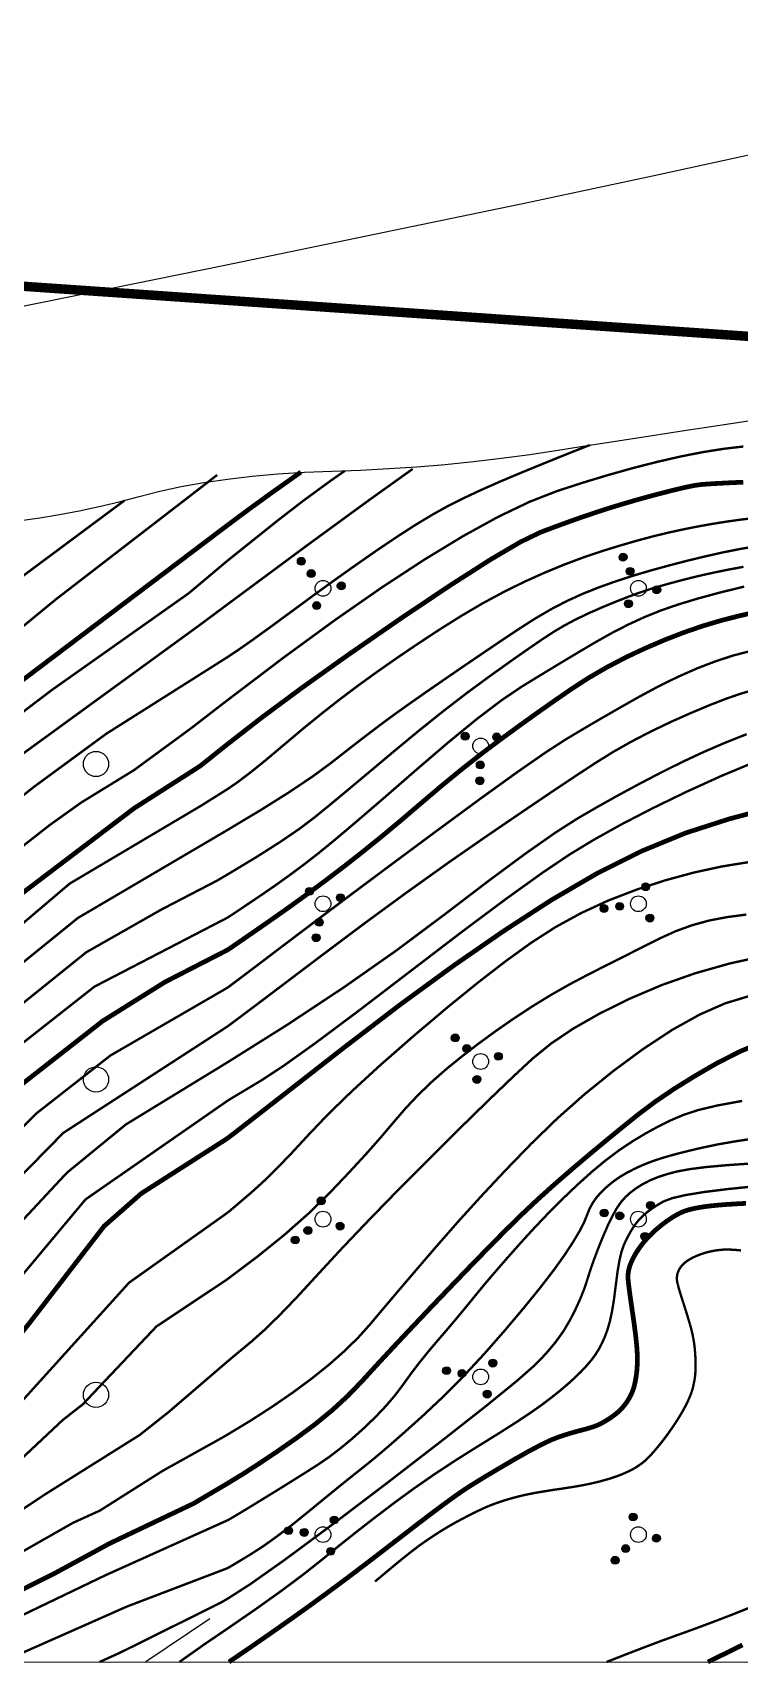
# Model space of a CAD drawing. Extents: x 396500 to 398250, y 1005980 to 1008200.
# Drawn here: x 397993.8 to 398016.2, y 1007799.9 to 1007851.7 of the extents above; entities that cross this region are included whole.
import ezdxf

# ---------------------------------------------------------------- set-up
doc = ezdxf.new("R2010")
doc.units = 0
doc.header["$LTSCALE"] = 0.5
doc.layers.get('0').update_dxf_attribs({"linetype": 'CONTINUOUS'})
for name, color, linetype in [('DGX', 2, 'CONTINUOUS'), ('DMTZ', 3, 'CONTINUOUS'), ('ZBTZ', 3, 'CONTINUOUS'), ('用地红线', 1, 'CONTINUOUS')]:
    doc.layers.add(name, color=color, linetype=linetype)
doc.layers.add('绘图层', color=6, linetype='CONTINUOUS', lineweight=5)
doc.linetypes.add('10411', pattern='A,2,[150,AAA.SHX,S=1,R=0,X=0,Y=1],2,[151,AAA.SHX,S=1,R=0,X=0,Y=3],1e-11', length=4)
doc.linetypes.add('1161', pattern='A,0,[149,AAA.SHX,S=0.15,R=0,X=0,Y=0],-1.6', length=1.6)

# ---------------------------------------------------------------- blocks, each defined once
blk = doc.blocks.new('gc326')
blk.add_circle((0, 0), 0.8)
blk = doc.blocks.new('*U110')
at = {"linetype": 'Continuous'}
for points in [[(-0.25, 2.2), (-0.24, 2.12), (-0.24, 2.28)], [(-0.24, 2.28), (-0.2, 2.05), (-0.2, 2.35)], [(-0.2, 2.05), (-0.24, 2.28), (-0.24, 2.12)], [(-0.2, 2.35), (-0.15, 2), (-0.15, 2.4)], [(-0.15, 2), (-0.2, 2.35), (-0.2, 2.05)], [(-0.15, 2.4), (-0.08, 1.96), (-0.08, 2.44)], [(-0.08, 1.96), (-0.15, 2.4), (-0.15, 2)], [(-0.08, 2.44), (0, 1.95), (0, 2.45)], [(0, 1.95), (-0.08, 2.44), (-0.08, 1.96)], [(0, 2.45), (0.08, 1.96), (0.08, 2.44)], [(0.08, 1.96), (0, 2.45), (0, 1.95)], [(0.08, 2.44), (0.15, 2), (0.15, 2.4)], [(0.15, 2), (0.08, 2.44), (0.08, 1.96)], [(0.15, 2.4), (0.2, 2.05), (0.2, 2.35)], [(0.2, 2.05), (0.15, 2.4), (0.15, 2)], [(0.2, 2.35), (0.24, 2.12), (0.24, 2.28)], [(0.24, 2.12), (0.2, 2.35), (0.2, 2.05)], [(0.25, 2.2), (0.24, 2.28), (0.24, 2.12)]]:
    blk.add_solid(points, dxfattribs=at)
blk = doc.blocks.new('*U109')
at = {"linetype": 'Continuous'}
for points in [[(-0.25, 1.2), (-0.24, 1.12), (-0.24, 1.28)], [(-0.24, 1.28), (-0.2, 1.05), (-0.2, 1.35)], [(-0.2, 1.05), (-0.24, 1.28), (-0.24, 1.12)], [(-0.2, 1.35), (-0.15, 1), (-0.15, 1.4)], [(-0.15, 1), (-0.2, 1.35), (-0.2, 1.05)], [(-0.15, 1.4), (-0.08, 0.96), (-0.08, 1.44)], [(-0.08, 0.96), (-0.15, 1.4), (-0.15, 1)], [(-0.08, 1.44), (0, 0.95), (0, 1.45)], [(0, 0.95), (-0.08, 1.44), (-0.08, 0.96)], [(0, 1.45), (0.08, 0.96), (0.08, 1.44)], [(0.08, 0.96), (0, 1.45), (0, 0.95)], [(0.08, 1.44), (0.15, 1), (0.15, 1.4)], [(0.15, 1), (0.08, 1.44), (0.08, 0.96)], [(0.15, 1.4), (0.2, 1.05), (0.2, 1.35)], [(0.2, 1.05), (0.15, 1.4), (0.15, 1)], [(0.2, 1.35), (0.24, 1.12), (0.24, 1.28)], [(0.24, 1.12), (0.2, 1.35), (0.2, 1.05)], [(0.25, 1.2), (0.24, 1.28), (0.24, 1.12)]]:
    blk.add_solid(points, dxfattribs=at)
blk = doc.blocks.new('*U108')
at = {"linetype": 'Continuous'}
for points in [[(-1.25, -0.6), (-1.24, -0.68), (-1.24, -0.52)], [(-1.24, -0.52), (-1.2, -0.75), (-1.2, -0.45)], [(-1.2, -0.75), (-1.24, -0.52), (-1.24, -0.68)], [(-1.2, -0.45), (-1.15, -0.8), (-1.15, -0.4)], [(-1.15, -0.8), (-1.2, -0.45), (-1.2, -0.75)], [(-1.15, -0.4), (-1.08, -0.84), (-1.08, -0.36)], [(-1.08, -0.84), (-1.15, -0.4), (-1.15, -0.8)], [(-1.08, -0.36), (-1, -0.85), (-1, -0.35)], [(-1, -0.85), (-1.08, -0.36), (-1.08, -0.84)], [(-1, -0.35), (-0.92, -0.84), (-0.92, -0.36)], [(-0.92, -0.84), (-1, -0.35), (-1, -0.85)], [(-0.92, -0.36), (-0.85, -0.8), (-0.85, -0.4)], [(-0.85, -0.8), (-0.92, -0.36), (-0.92, -0.84)], [(-0.85, -0.4), (-0.8, -0.75), (-0.8, -0.45)], [(-0.8, -0.75), (-0.85, -0.4), (-0.85, -0.8)], [(-0.8, -0.45), (-0.76, -0.68), (-0.76, -0.52)], [(-0.76, -0.68), (-0.8, -0.45), (-0.8, -0.75)], [(-0.75, -0.6), (-0.76, -0.52), (-0.76, -0.68)]]:
    blk.add_solid(points, dxfattribs=at)
blk = doc.blocks.new('*U107')
at = {"linetype": 'Continuous'}
for points in [[(0.75, -0.6), (0.76, -0.68), (0.76, -0.52)], [(0.76, -0.52), (0.8, -0.75), (0.8, -0.45)], [(0.8, -0.75), (0.76, -0.52), (0.76, -0.68)], [(0.8, -0.45), (0.85, -0.8), (0.85, -0.4)], [(0.85, -0.8), (0.8, -0.45), (0.8, -0.75)], [(0.85, -0.4), (0.92, -0.84), (0.92, -0.36)], [(0.92, -0.84), (0.85, -0.4), (0.85, -0.8)], [(0.92, -0.36), (1, -0.85), (1, -0.35)], [(1, -0.85), (0.92, -0.36), (0.92, -0.84)], [(1, -0.35), (1.08, -0.84), (1.08, -0.36)], [(1.08, -0.84), (1, -0.35), (1, -0.85)], [(1.08, -0.36), (1.15, -0.8), (1.15, -0.4)], [(1.15, -0.8), (1.08, -0.36), (1.08, -0.84)], [(1.15, -0.4), (1.2, -0.75), (1.2, -0.45)], [(1.2, -0.75), (1.15, -0.4), (1.15, -0.8)], [(1.2, -0.45), (1.24, -0.68), (1.24, -0.52)], [(1.24, -0.68), (1.2, -0.45), (1.2, -0.75)], [(1.25, -0.6), (1.24, -0.52), (1.24, -0.68)]]:
    blk.add_solid(points, dxfattribs=at)
blk = doc.blocks.new('gc160')
for centre, radius in [((0, 2.2), 0.25), ((0, 1.2), 0.25), ((0, 0), 0.5), ((-1, -0.6), 0.25), ((1, -0.6), 0.25)]:
    blk.add_circle(centre, radius)
at = {"linetype": 'Continuous'}
for name in ['*U110', '*U109', '*U108', '*U107']:
    blk.add_blockref(name, (0, 0), dxfattribs=at)

msp = doc.modelspace()

# ---------------------------------------------------------------- linework, layer by layer
at = {"layer": 'DGX', "linetype": 'Continuous', "const_width": 0.075}
for points in [[(398016.364, 1007838.535), (398015.746, 1007838.463), (398015.085, 1007838.358), (398014.381, 1007838.22), (398013.634, 1007838.049), (398012.86, 1007837.851), (398012.073, 1007837.63), (398011.273, 1007837.388), (398010.461, 1007837.124), (398009.584, 1007836.782), (398008.59, 1007836.306), (398007.48, 1007835.696), (398006.252, 1007834.951), (398004.896, 1007834.064), (398003.402, 1007833.024), (398001.77, 1007831.832), (398000, 1007830.489)], [(398000, 1007831.854), (398000.331, 1007832.074), (398000.783, 1007832.39), (398001.357, 1007832.804), (398002.052, 1007833.315), (398002.792, 1007833.859), (398003.501, 1007834.371), (398004.178, 1007834.85), (398004.823, 1007835.298), (398005.429, 1007835.704), (398005.986, 1007836.062), (398006.496, 1007836.369), (398006.958, 1007836.627), (398007.435, 1007836.869), (398007.991, 1007837.131), (398008.626, 1007837.413), (398009.339, 1007837.713), (398010.057, 1007838.007), (398010.702, 1007838.268), (398011.276, 1007838.496), (398011.499, 1007838.582)], [(398000, 1007833.526), (398002.505, 1007835.382), (398004.544, 1007836.871), (398005.88, 1007837.825)], [(398000, 1007834.91), (398000.118, 1007835.005), (398000.421, 1007835.247), (398000.908, 1007835.637), (398001.58, 1007836.174), (398002.388, 1007836.799), (398003.283, 1007837.454), (398003.729, 1007837.764)], [(398000, 1007824.963), (398000.901, 1007825.505), (398001.665, 1007825.99), (398002.292, 1007826.418), (398002.781, 1007826.788), (398003.252, 1007827.173), (398003.822, 1007827.646), (398004.493, 1007828.207), (398005.265, 1007828.855), (398006.072, 1007829.523), (398006.85, 1007830.146), (398007.6, 1007830.723), (398008.321, 1007831.253), (398008.977, 1007831.722), (398009.533, 1007832.111), (398009.988, 1007832.423), (398010.343, 1007832.655), (398010.668, 1007832.849), (398011.034, 1007833.045), (398011.442, 1007833.241), (398011.891, 1007833.439), (398012.338, 1007833.623), (398012.737, 1007833.78), (398013.091, 1007833.909), (398013.397, 1007834.011), (398013.691, 1007834.099), (398014.007, 1007834.189), (398014.343, 1007834.279), (398014.701, 1007834.371), (398015.082, 1007834.462), (398015.487, 1007834.55), (398015.916, 1007834.637), (398016.369, 1007834.721)], [(398016.6, 1007832.054), (398016.039, 1007831.908), (398015.468, 1007831.721), (398014.882, 1007831.495), (398014.279, 1007831.228), (398013.657, 1007830.923), (398013.019, 1007830.578), (398012.39, 1007830.221), (398011.8, 1007829.881), (398011.247, 1007829.557), (398010.733, 1007829.25), (398010.102, 1007828.842), (398009.201, 1007828.216), (398008.03, 1007827.373), (398006.588, 1007826.312), (398005.102, 1007825.209), (398003.799, 1007824.237), (398002.678, 1007823.396), (398001.74, 1007822.687), (398000.997, 1007822.123), (398000.459, 1007821.716), (398000.126, 1007821.466), (398000, 1007821.374)], [(398016.697, 1007830.823), (398016.256, 1007830.691), (398015.804, 1007830.534), (398015.292, 1007830.335), (398014.72, 1007830.095), (398014.087, 1007829.814), (398013.44, 1007829.505), (398012.822, 1007829.184), (398012.234, 1007828.851), (398011.677, 1007828.505), (398011.054, 1007828.096), (398010.27, 1007827.573), (398009.326, 1007826.934), (398008.22, 1007826.181), (398007.003, 1007825.336), (398005.723, 1007824.422), (398004.379, 1007823.438), (398002.973, 1007822.384), (398001.709, 1007821.428), (398000.792, 1007820.736), (398000.222, 1007820.309), (398000, 1007820.145)], [(398016.677, 1007828.512), (398015.672, 1007828.094), (398014.575, 1007827.595), (398013.485, 1007827.066), (398012.499, 1007826.556), (398011.618, 1007826.065), (398010.842, 1007825.593), (398009.983, 1007825.014), (398008.851, 1007824.202), (398007.448, 1007823.155), (398005.773, 1007821.875), (398004.122, 1007820.613), (398002.793, 1007819.621), (398001.785, 1007818.901), (398001.099, 1007818.45), (398000.636, 1007818.173), (398000.298, 1007817.97), (398000.086, 1007817.842), (398000, 1007817.788)], [(398000, 1007814.239), (398000.065, 1007814.291), (398000.212, 1007814.415), (398000.441, 1007814.61), (398000.752, 1007814.876), (398001.13, 1007815.216), (398001.558, 1007815.634), (398002.037, 1007816.13), (398002.565, 1007816.702), (398003.189, 1007817.357), (398003.953, 1007818.098), (398004.857, 1007818.927), (398005.901, 1007819.841), (398006.97, 1007820.745), (398007.948, 1007821.539), (398008.835, 1007822.224), (398009.632, 1007822.8), (398010.404, 1007823.297), (398011.221, 1007823.744), (398012.08, 1007824.141), (398012.982, 1007824.488), (398013.898, 1007824.785), (398014.798, 1007825.029), (398015.681, 1007825.221), (398016.547, 1007825.361)], [(398000, 1007812.135), (398000.958, 1007812.854), (398001.822, 1007813.552), (398002.59, 1007814.231), (398003.263, 1007814.89), (398003.857, 1007815.515), (398004.39, 1007816.093), (398004.86, 1007816.624), (398005.269, 1007817.107), (398005.658, 1007817.559), (398006.069, 1007817.993), (398006.502, 1007818.409), (398006.956, 1007818.807), (398007.438, 1007819.198), (398007.95, 1007819.592), (398008.494, 1007819.989), (398009.068, 1007820.389), (398009.66, 1007820.778), (398010.257, 1007821.144), (398010.858, 1007821.486), (398011.464, 1007821.805), (398012.059, 1007822.106), (398012.629, 1007822.393), (398013.174, 1007822.669), (398013.695, 1007822.931), (398014.21, 1007823.166), (398014.739, 1007823.358), (398015.283, 1007823.508), (398015.842, 1007823.615), (398016.457, 1007823.696)], [(398000, 1007809.522), (398000.066, 1007809.577), (398000.216, 1007809.703), (398000.451, 1007809.898), (398000.771, 1007810.164), (398001.171, 1007810.52), (398001.65, 1007810.987), (398002.207, 1007811.565), (398002.842, 1007812.255), (398003.57, 1007813.045), (398004.408, 1007813.926), (398005.354, 1007814.898), (398006.41, 1007815.96), (398007.447, 1007816.989), (398008.338, 1007817.86), (398009.083, 1007818.575), (398009.683, 1007819.132), (398010.269, 1007819.609), (398010.976, 1007820.084), (398011.802, 1007820.555), (398012.749, 1007821.024), (398013.772, 1007821.46), (398014.828, 1007821.832), (398015.917, 1007822.142), (398017.039, 1007822.389)], [(398000, 1007807.205), (398000.744, 1007807.655), (398001.44, 1007808.104), (398002.089, 1007808.551), (398002.691, 1007808.997), (398003.24, 1007809.438), (398003.73, 1007809.872), (398004.162, 1007810.297), (398004.536, 1007810.715), (398004.924, 1007811.177), (398005.399, 1007811.737), (398005.961, 1007812.395), (398006.61, 1007813.151), (398007.318, 1007813.959), (398008.056, 1007814.772), (398008.824, 1007815.591), (398009.623, 1007816.416), (398010.456, 1007817.225), (398011.326, 1007817.997), (398012.233, 1007818.731), (398013.177, 1007819.428), (398014.11, 1007820.042), (398014.981, 1007820.527), (398015.791, 1007820.883), (398016.54, 1007821.11)], [(398000, 1007804.489), (398000.109, 1007804.549), (398000.338, 1007804.685), (398000.686, 1007804.895), (398001.154, 1007805.182), (398001.658, 1007805.492), (398002.113, 1007805.775), (398002.519, 1007806.03), (398002.877, 1007806.258), (398003.218, 1007806.491), (398003.574, 1007806.762), (398003.946, 1007807.069), (398004.332, 1007807.414), (398004.706, 1007807.774), (398005.04, 1007808.127), (398005.333, 1007808.472), (398005.585, 1007808.809), (398005.827, 1007809.145), (398006.089, 1007809.488), (398006.37, 1007809.836), (398006.67, 1007810.191), (398006.976, 1007810.546), (398007.273, 1007810.897), (398007.56, 1007811.243), (398007.839, 1007811.585), (398008.134, 1007811.945), (398008.474, 1007812.345), (398008.857, 1007812.785), (398009.283, 1007813.266), (398009.733, 1007813.759), (398010.185, 1007814.233), (398010.641, 1007814.689), (398011.099, 1007815.127), (398011.554, 1007815.536), (398011.997, 1007815.903), (398012.43, 1007816.227), (398012.853, 1007816.51), (398013.266, 1007816.759), (398013.671, 1007816.981), (398014.07, 1007817.176), (398014.461, 1007817.344), (398014.926, 1007817.497), (398015.547, 1007817.645), (398016.325, 1007817.788)], [(398016.791, 1007816.607), (398016.141, 1007816.512), (398015.558, 1007816.41), (398015.044, 1007816.303), (398014.593, 1007816.196), (398014.201, 1007816.096), (398013.868, 1007816.002), (398013.593, 1007815.915), (398013.352, 1007815.827), (398013.117, 1007815.73), (398012.889, 1007815.624), (398012.668, 1007815.509), (398012.455, 1007815.383), (398012.254, 1007815.244), (398012.064, 1007815.091), (398011.885, 1007814.924), (398011.724, 1007814.747), (398011.591, 1007814.561), (398011.485, 1007814.367), (398011.405, 1007814.165), (398011.311, 1007813.931), (398011.16, 1007813.641), (398010.952, 1007813.295), (398010.688, 1007812.893), (398010.35, 1007812.421), (398009.92, 1007811.863), (398009.398, 1007811.221), (398008.785, 1007810.494), (398008.131, 1007809.749), (398007.484, 1007809.055), (398006.846, 1007808.412), (398006.216, 1007807.819), (398005.628, 1007807.291), (398005.116, 1007806.842), (398004.68, 1007806.472), (398004.321, 1007806.181), (398003.971, 1007805.904), (398003.563, 1007805.576), (398003.097, 1007805.197), (398002.574, 1007804.767), (398002.046, 1007804.341), (398001.566, 1007803.975), (398001.135, 1007803.668), (398000.753, 1007803.421), (398000.437, 1007803.23), (398000.206, 1007803.091), (398000.061, 1007803.005), (398000, 1007802.972)], [(398016.606, 1007815.803), (398015.835, 1007815.751), (398015.188, 1007815.692), (398014.668, 1007815.626), (398014.273, 1007815.553), (398013.955, 1007815.47), (398013.665, 1007815.376), (398013.405, 1007815.269), (398013.172, 1007815.15), (398012.966, 1007815.02), (398012.783, 1007814.883), (398012.623, 1007814.737), (398012.486, 1007814.583), (398012.356, 1007814.395), (398012.216, 1007814.147), (398012.066, 1007813.839), (398011.907, 1007813.471), (398011.753, 1007813.088), (398011.62, 1007812.735), (398011.507, 1007812.412), (398011.415, 1007812.12), (398011.32, 1007811.831), (398011.197, 1007811.523), (398011.047, 1007811.194), (398010.87, 1007810.844), (398010.657, 1007810.485), (398010.4, 1007810.127), (398010.099, 1007809.771), (398009.755, 1007809.415), (398009.187, 1007808.915), (398008.214, 1007808.123), (398006.836, 1007807.04), (398005.054, 1007805.665), (398003.249, 1007804.296), (398001.805, 1007803.228), (398000.722, 1007802.463), (398000, 1007802)], [(398016.629, 1007815.071), (398015.849, 1007814.991), (398015.106, 1007814.898), (398014.522, 1007814.802), (398014.096, 1007814.702), (398013.829, 1007814.599), (398013.652, 1007814.495), (398013.493, 1007814.394), (398013.355, 1007814.294), (398013.236, 1007814.197), (398013.131, 1007814.098), (398013.033, 1007813.992), (398012.943, 1007813.88), (398012.861, 1007813.761), (398012.783, 1007813.634), (398012.708, 1007813.497), (398012.635, 1007813.35), (398012.564, 1007813.194), (398012.496, 1007812.994), (398012.433, 1007812.718), (398012.373, 1007812.365), (398012.318, 1007811.935), (398012.262, 1007811.497), (398012.2, 1007811.118), (398012.131, 1007810.798), (398012.056, 1007810.537), (398011.973, 1007810.314), (398011.881, 1007810.107), (398011.781, 1007809.917), (398011.672, 1007809.743), (398011.546, 1007809.573), (398011.394, 1007809.394), (398011.218, 1007809.206), (398011.017, 1007809.01), (398010.792, 1007808.806), (398010.545, 1007808.597), (398010.276, 1007808.383), (398009.985, 1007808.162), (398009.632, 1007807.912), (398009.174, 1007807.608), (398008.613, 1007807.251), (398007.949, 1007806.839), (398007.247, 1007806.399), (398006.573, 1007805.955), (398005.926, 1007805.507), (398005.308, 1007805.055), (398004.712, 1007804.603), (398004.134, 1007804.155), (398003.574, 1007803.71), (398003.032, 1007803.268), (398002.443, 1007802.8), (398001.741, 1007802.275), (398000.927, 1007801.693), (398000, 1007801.054)], [(398016.291, 1007813.048), (398016.169, 1007813.06), (398016.052, 1007813.069), (398015.942, 1007813.074), (398015.837, 1007813.075), (398015.74, 1007813.074), (398015.642, 1007813.067), (398015.54, 1007813.055), (398015.433, 1007813.038), (398015.321, 1007813.015), (398015.209, 1007812.988), (398015.102, 1007812.957), (398015, 1007812.922), (398014.903, 1007812.884), (398014.814, 1007812.845), (398014.738, 1007812.808), (398014.673, 1007812.773), (398014.619, 1007812.741), (398014.574, 1007812.709), (398014.532, 1007812.677), (398014.493, 1007812.645), (398014.457, 1007812.611), (398014.425, 1007812.577), (398014.395, 1007812.542), (398014.368, 1007812.507), (398014.345, 1007812.471), (398014.323, 1007812.433), (398014.305, 1007812.394), (398014.289, 1007812.354), (398014.275, 1007812.312), (398014.265, 1007812.267), (398014.259, 1007812.218), (398014.257, 1007812.164), (398014.258, 1007812.107), (398014.274, 1007812.014), (398014.315, 1007811.855), (398014.382, 1007811.631), (398014.475, 1007811.341), (398014.571, 1007811.039), (398014.649, 1007810.78), (398014.709, 1007810.564), (398014.751, 1007810.39), (398014.782, 1007810.237), (398014.806, 1007810.079), (398014.825, 1007809.917), (398014.838, 1007809.751), (398014.846, 1007809.589), (398014.85, 1007809.44), (398014.849, 1007809.304), (398014.843, 1007809.181), (398014.832, 1007809.064), (398014.815, 1007808.945), (398014.793, 1007808.825), (398014.766, 1007808.703), (398014.729, 1007808.575), (398014.678, 1007808.436), (398014.613, 1007808.287), (398014.535, 1007808.127), (398014.443, 1007807.958), (398014.339, 1007807.782), (398014.223, 1007807.598), (398014.094, 1007807.406), (398013.961, 1007807.218), (398013.833, 1007807.046), (398013.709, 1007806.888), (398013.59, 1007806.745), (398013.481, 1007806.62), (398013.386, 1007806.517), (398013.305, 1007806.435), (398013.239, 1007806.374), (398013.177, 1007806.323), (398013.108, 1007806.272), (398013.034, 1007806.22), (398012.954, 1007806.167), (398012.862, 1007806.114), (398012.753, 1007806.058), (398012.628, 1007806), (398012.487, 1007805.94), (398012.327, 1007805.879), (398012.149, 1007805.82), (398011.951, 1007805.762), (398011.734, 1007805.705), (398011.495, 1007805.65), (398011.231, 1007805.597), (398010.941, 1007805.547), (398010.627, 1007805.498), (398010.318, 1007805.453), (398010.048, 1007805.41), (398009.815, 1007805.371), (398009.621, 1007805.335), (398009.446, 1007805.298), (398009.273, 1007805.258), (398009.101, 1007805.214), (398008.931, 1007805.166), (398008.768, 1007805.116), (398008.616, 1007805.066), (398008.475, 1007805.017), (398008.346, 1007804.968), (398008.21, 1007804.911), (398008.049, 1007804.838), (398007.862, 1007804.748), (398007.65, 1007804.642), (398007.431, 1007804.528), (398007.224, 1007804.416), (398007.027, 1007804.304), (398006.842, 1007804.193), (398006.662, 1007804.08), (398006.479, 1007803.961), (398006.293, 1007803.835), (398006.105, 1007803.703), (398005.874, 1007803.529), (398005.561, 1007803.28), (398005.165, 1007802.954), (398004.686, 1007802.552)], [(398012.026, 1007800), (398012.691, 1007800.261), (398013.277, 1007800.487), (398013.783, 1007800.677), (398014.211, 1007800.832), (398014.613, 1007800.976), (398015.04, 1007801.133), (398015.494, 1007801.304), (398015.975, 1007801.488), (398016.6, 1007801.738)]]:
    msp.add_lwpolyline(points, dxfattribs=at)
at = {"layer": 'DGX', "linetype": 'Continuous', "const_width": 0.075, "flags": 128}
for points, elevation in [([(397921.929, 1007800), (397922.301, 1007801.087), (397923.594, 1007803.96), (397925.13, 1007806.046), (397928.859, 1007809.164), (397936.929, 1007814.483), (397940.72, 1007817.489), (397949.025, 1007822.657), (397953.5, 1007824.844), (397958.552, 1007825.868), (397963.82, 1007826.227), (397973.762, 1007824.537), (397977.012, 1007824.137), (397980.322, 1007824.184), (397982.44, 1007824.911), (397985.676, 1007826.782), (397989.158, 1007829.598), (397991.468, 1007831.143), (397994.562, 1007833.687), (397999.681, 1007837.634)], 37), ([(397920.77, 1007800), (397921.15, 1007801.118), (397922.458, 1007803.931), (397924.486, 1007806.691), (397928.398, 1007810.189), (397936.177, 1007815.176), (397940.883, 1007818.93), (397948.066, 1007823.424), (397952.927, 1007825.821), (397958.677, 1007827.025), (397963.301, 1007827.356), (397975.4, 1007825.618), (397979.903, 1007825.6), (397981.965, 1007826.262), (397985.247, 1007828.091), (397987.677, 1007830.051), (397990.576, 1007832.241), (397996.74, 1007836.824)], 36.5), ([(397923.963, 1007800), (397924.078, 1007800.333), (397925.402, 1007803.32), (397926.341, 1007804.606), (397941.42, 1007815.413), (397952.135, 1007821.837), (397954.663, 1007822.905), (397958.608, 1007823.717), (397964.115, 1007824.144), (397976.959, 1007821.239), (397978.776, 1007820.997), (397981.059, 1007821.288), (397986.688, 1007824.604), (397993.005, 1007829.727), (397994.424, 1007830.806), (397998.777, 1007833.882), (398000, 1007834.91)], 38), ([(397925.841, 1007800), (397926.749, 1007801.983), (397928.199, 1007803.656), (397934.013, 1007807.851), (397942.103, 1007813.36), (397949.257, 1007817.779), (397952.386, 1007819.528), (397955.844, 1007820.983), (397961.449, 1007822.175), (397963.668, 1007822.235), (397968.411, 1007821.23), (397976.74, 1007818.212), (397978.861, 1007817.736), (397980.384, 1007817.964), (397981.694, 1007818.327), (397983.637, 1007820.029), (397984.506, 1007820.346), (397993.872, 1007827.746), (397996.157, 1007829.424), (398000, 1007831.854)], 39), ([(398000, 1007827.669), (397999.172, 1007827.149), (397995.002, 1007824.677), (397982.946, 1007814.435), (397980.765, 1007813.139), (397978.822, 1007812.789), (397977.326, 1007812.953), (397975.481, 1007813.55), (397967.208, 1007817.472), (397962.604, 1007818.752), (397959.192, 1007818.379), (397955.211, 1007817.295), (397952.76, 1007816.158), (397941.484, 1007809.431), (397933.967, 1007804.314), (397929.885, 1007801.307), (397928.837, 1007800)], 40.5), ([(398000, 1007826.374), (397995.264, 1007823.589), (397989.435, 1007818.863), (397983.564, 1007813.504), (397981.029, 1007811.776), (397980.075, 1007811.313), (397978.699, 1007811.102), (397975.306, 1007811.653), (397966.139, 1007815.915), (397961.989, 1007817.179), (397957.166, 1007816.71), (397955.287, 1007816.222), (397949.733, 1007813.311), (397941.78, 1007808.505), (397934.033, 1007803.237), (397930.644, 1007800.71), (397930.086, 1007800)], 41), ([(398000, 1007823.595), (397995.789, 1007821.412), (397992.687, 1007818.973), (397983.33, 1007810.356), (397981.556, 1007809.051), (397978.452, 1007807.729), (397975.743, 1007807.791), (397972.361, 1007808.643), (397964.001, 1007812.8), (397960.758, 1007814.032), (397957.307, 1007814.359), (397954.938, 1007813.848), (397946.553, 1007809.22), (397934.164, 1007801.083), (397932.792, 1007800)], 42), ([(398000, 1007819.008), (397996.785, 1007817.042), (397994.917, 1007815.513), (397986.495, 1007806.475), (397985.011, 1007805.31), (397981.941, 1007803.692), (397979.243, 1007803.23), (397971.87, 1007804.12), (397967.289, 1007805.175), (397962.147, 1007807.234), (397956.701, 1007808.747), (397955.327, 1007808.702), (397951.415, 1007807.273), (397944.068, 1007802.85), (397940.42, 1007800)], 45)]:
    msp.add_lwpolyline(points, dxfattribs=dict(at, elevation=elevation))
at = {"layer": 'DGX', "color": 3, "linetype": 'Continuous', "lineweight": -2, "const_width": 0.15}
for points in [[(398000, 1007836.035), (398000.664, 1007836.529), (398001.407, 1007837.068), (398002.228, 1007837.65), (398002.336, 1007837.725)], [(398016.36, 1007837.404), (398015.897, 1007837.383), (398015.517, 1007837.363), (398015.221, 1007837.345), (398015.008, 1007837.328), (398014.792, 1007837.296), (398014.488, 1007837.233), (398014.094, 1007837.139), (398013.611, 1007837.014), (398013.098, 1007836.875), (398012.612, 1007836.735), (398012.153, 1007836.596), (398011.722, 1007836.457), (398011.297, 1007836.314), (398010.857, 1007836.159), (398010.402, 1007835.993), (398009.932, 1007835.816), (398009.297, 1007835.509), (398008.347, 1007834.951), (398007.083, 1007834.143), (398005.504, 1007833.085), (398003.858, 1007831.948), (398002.392, 1007830.904), (398001.106, 1007829.952), (398000, 1007829.093)], [(398016.761, 1007833.286), (398016.213, 1007833.161), (398015.658, 1007833.019), (398015.089, 1007832.85), (398014.498, 1007832.647), (398013.885, 1007832.41), (398013.249, 1007832.138), (398012.617, 1007831.84), (398012.016, 1007831.525), (398011.445, 1007831.192), (398010.905, 1007830.842), (398010.37, 1007830.472), (398009.816, 1007830.082), (398009.242, 1007829.67), (398008.649, 1007829.237), (398008.04, 1007828.778), (398007.419, 1007828.29), (398006.786, 1007827.771), (398006.14, 1007827.223), (398005.498, 1007826.674), (398004.875, 1007826.156), (398004.27, 1007825.667), (398003.685, 1007825.209), (398003.103, 1007824.766), (398002.51, 1007824.327), (398001.906, 1007823.891), (398001.29, 1007823.458), (398000.743, 1007823.079), (398000.346, 1007822.805), (398000.098, 1007822.635), (398000, 1007822.571)], [(398017.056, 1007819.684), (398016.279, 1007819.366), (398015.524, 1007818.983), (398014.813, 1007818.571), (398014.167, 1007818.169), (398013.588, 1007817.776), (398013.075, 1007817.392), (398012.582, 1007816.998), (398012.061, 1007816.573), (398011.514, 1007816.118), (398010.94, 1007815.633), (398010.365, 1007815.134), (398009.815, 1007814.638), (398009.291, 1007814.144), (398008.793, 1007813.653), (398008.283, 1007813.136), (398007.723, 1007812.562), (398007.115, 1007811.931), (398006.457, 1007811.244), (398005.808, 1007810.56), (398005.227, 1007809.941), (398004.712, 1007809.386), (398004.264, 1007808.895), (398003.824, 1007808.439), (398003.332, 1007807.987), (398002.787, 1007807.539), (398002.189, 1007807.096), (398001.585, 1007806.676), (398001.018, 1007806.296), (398000.49, 1007805.956), (398000, 1007805.657)], [(398016.447, 1007814.541), (398016.183, 1007814.527), (398015.899, 1007814.51), (398015.619, 1007814.489), (398015.368, 1007814.465), (398015.147, 1007814.438), (398014.954, 1007814.407), (398014.787, 1007814.375), (398014.643, 1007814.34), (398014.522, 1007814.303), (398014.423, 1007814.265), (398014.335, 1007814.222), (398014.246, 1007814.174), (398014.154, 1007814.121), (398014.061, 1007814.062), (398013.967, 1007813.999), (398013.873, 1007813.931), (398013.779, 1007813.859), (398013.685, 1007813.783), (398013.592, 1007813.704), (398013.504, 1007813.624), (398013.418, 1007813.541), (398013.337, 1007813.456), (398013.259, 1007813.371), (398013.187, 1007813.286), (398013.121, 1007813.201), (398013.059, 1007813.115), (398013.003, 1007813.032), (398012.951, 1007812.949), (398012.905, 1007812.87), (398012.864, 1007812.792), (398012.828, 1007812.716), (398012.796, 1007812.642), (398012.769, 1007812.572), (398012.748, 1007812.503), (398012.73, 1007812.435), (398012.717, 1007812.365), (398012.709, 1007812.293), (398012.705, 1007812.218), (398012.712, 1007812.093), (398012.738, 1007811.869), (398012.781, 1007811.546), (398012.843, 1007811.123), (398012.906, 1007810.686), (398012.953, 1007810.317), (398012.984, 1007810.016), (398012.999, 1007809.784), (398013.003, 1007809.591), (398012.999, 1007809.408), (398012.987, 1007809.235), (398012.967, 1007809.073), (398012.942, 1007808.924), (398012.915, 1007808.793), (398012.885, 1007808.681), (398012.852, 1007808.587), (398012.817, 1007808.504), (398012.777, 1007808.423), (398012.735, 1007808.346), (398012.688, 1007808.272), (398012.639, 1007808.2), (398012.586, 1007808.13), (398012.53, 1007808.064), (398012.47, 1007808), (398012.403, 1007807.935), (398012.324, 1007807.868), (398012.231, 1007807.798), (398012.127, 1007807.725), (398012.019, 1007807.656), (398011.917, 1007807.596), (398011.821, 1007807.546), (398011.732, 1007807.505), (398011.636, 1007807.468), (398011.523, 1007807.431), (398011.392, 1007807.392), (398011.243, 1007807.353), (398011.079, 1007807.31), (398010.902, 1007807.259), (398010.713, 1007807.201), (398010.511, 1007807.135), (398010.265, 1007807.038), (398009.945, 1007806.885), (398009.55, 1007806.675), (398009.082, 1007806.41), (398008.607, 1007806.132), (398008.192, 1007805.885), (398007.838, 1007805.668), (398007.544, 1007805.482), (398007.21, 1007805.251), (398006.733, 1007804.902), (398006.113, 1007804.434), (398005.35, 1007803.846), (398004.549, 1007803.229), (398003.814, 1007802.671), (398003.145, 1007802.174), (398002.543, 1007801.735), (398001.961, 1007801.321), (398001.351, 1007800.893), (398000.715, 1007800.453), (398000.051, 1007800)], [(398016.335, 1007800.541), (398016.155, 1007800.449), (398015.957, 1007800.35), (398015.742, 1007800.246), (398015.542, 1007800.15), (398015.392, 1007800.077), (398015.29, 1007800.027), (398015.238, 1007800)]]:
    msp.add_lwpolyline(points, dxfattribs=at)
at = {"layer": 'DGX', "color": 3, "linetype": 'Continuous', "lineweight": -2, "const_width": 0.15, "flags": 128}
for points, elevation in [([(397992.852, 1007830.632), (398000, 1007836.035)], 37.5), ([(398000, 1007816.597), (397997.274, 1007814.854), (397996.095, 1007813.819), (397993.756, 1007810.783), (397991.561, 1007808.021)], 45)]:
    msp.add_lwpolyline(points, dxfattribs=dict(at, elevation=elevation))
at = {"layer": 'DGX', "linetype": 'Continuous', "const_width": 0.075, "flags": 128}
for points in [[(398016.752, 1007836.274), (398016.27, 1007836.215), (398015.806, 1007836.15), (398015.351, 1007836.077), (398014.897, 1007835.995), (398014.443, 1007835.904), (398013.988, 1007835.805), (398013.516, 1007835.691), (398013.007, 1007835.555), (398012.462, 1007835.397), (398011.881, 1007835.218), (398011.277, 1007835.014), (398010.663, 1007834.783), (398010.039, 1007834.525), (398009.404, 1007834.239), (398008.757, 1007833.919), (398008.091, 1007833.56), (398007.409, 1007833.159), (398006.709, 1007832.719), (398006.017, 1007832.263), (398005.36, 1007831.818), (398004.738, 1007831.382), (398004.15, 1007830.957), (398003.574, 1007830.524), (398002.989, 1007830.065), (398002.393, 1007829.581), (398001.787, 1007829.07), (398001.217, 1007828.59), (398000.729, 1007828.197), (398000.323, 1007827.89), (398000, 1007827.669)], [(398016.858, 1007835.388), (398016.269, 1007835.288), (398015.697, 1007835.174), (398015.131, 1007835.046), (398014.557, 1007834.907), (398013.975, 1007834.755), (398013.386, 1007834.593), (398012.808, 1007834.42), (398012.261, 1007834.241), (398011.745, 1007834.055), (398011.26, 1007833.861), (398010.781, 1007833.643), (398010.284, 1007833.385), (398009.77, 1007833.086), (398009.238, 1007832.746), (398008.683, 1007832.375), (398008.101, 1007831.982), (398007.491, 1007831.567), (398006.854, 1007831.13), (398006.244, 1007830.708), (398005.715, 1007830.337), (398005.268, 1007830.017), (398004.903, 1007829.748), (398004.557, 1007829.487), (398004.171, 1007829.191), (398003.745, 1007828.86), (398003.277, 1007828.494), (398002.706, 1007828.074), (398001.97, 1007827.581), (398001.068, 1007827.014), (398000, 1007826.374)], [(398016.39, 1007834.093), (398015.621, 1007833.905), (398014.927, 1007833.717), (398014.308, 1007833.53), (398013.765, 1007833.343), (398013.251, 1007833.137), (398012.72, 1007832.893), (398012.173, 1007832.612), (398011.609, 1007832.293), (398011.038, 1007831.954), (398010.47, 1007831.613), (398009.904, 1007831.27), (398009.341, 1007830.925), (398008.709, 1007830.499), (398007.936, 1007829.913), (398007.023, 1007829.168), (398005.968, 1007828.264), (398004.931, 1007827.361), (398004.068, 1007826.62), (398003.381, 1007826.04), (398002.868, 1007825.622), (398002.434, 1007825.285), (398001.983, 1007824.95), (398001.516, 1007824.616), (398001.032, 1007824.283), (398000.598, 1007823.991), (398000.281, 1007823.779), (398000.082, 1007823.647), (398000, 1007823.595)], [(398016.469, 1007829.415), (398015.8, 1007829.15), (398015.12, 1007828.857), (398014.429, 1007828.535), (398013.727, 1007828.185), (398013.033, 1007827.822), (398012.366, 1007827.461), (398011.726, 1007827.103), (398011.114, 1007826.748), (398010.404, 1007826.294), (398009.47, 1007825.64), (398008.314, 1007824.786), (398006.934, 1007823.733), (398005.382, 1007822.572), (398003.709, 1007821.398), (398001.915, 1007820.21), (398000, 1007819.008)]]:
    msp.add_lwpolyline(points, dxfattribs=at)
at = {"layer": 'DGX', "linetype": 'Continuous', "const_width": 0.075}
for points, elevation in [([(397924.88, 1007800), (397926.075, 1007802.652), (397927.735, 1007804.532), (397934.068, 1007809.082), (397941.762, 1007814.386), (397949.499, 1007819.149), (397955.253, 1007821.944), (397961.017, 1007823.087), (397963.669, 1007823.208), (397969.281, 1007822.076), (397976.85, 1007819.726), (397978.818, 1007819.367), (397981.376, 1007819.807), (397982.672, 1007820.942), (397983.975, 1007821.418), (397987.27, 1007823.733), (397993.439, 1007828.737), (397999.184, 1007832.918), (398000, 1007833.526)], 38.5), ([(398000, 1007830.489), (397998.86, 1007829.609), (397997.042, 1007828.275), (397995.374, 1007827.251), (397994.368, 1007826.533), (397982.011, 1007816.846), (397980.935, 1007816.409), (397978.903, 1007816.106), (397978.03, 1007816.264), (397968.826, 1007819.977), (397963.444, 1007821.28), (397960.883, 1007821.101), (397956.434, 1007820.022), (397952.511, 1007818.373), (397949.014, 1007816.409), (397933.957, 1007806.621), (397928.663, 1007802.78), (397927.422, 1007801.315), (397926.896, 1007800)], 39.5), ([(397931.315, 1007800), (397931.402, 1007800.113), (397934.098, 1007802.16), (397942.077, 1007807.58), (397950.213, 1007812.447), (397955.362, 1007815.15), (397957.236, 1007815.534), (397958.908, 1007815.667), (397959.819, 1007815.369), (397961.373, 1007815.605), (397965.07, 1007814.357), (397973.401, 1007810.279), (397976.271, 1007809.512), (397978.575, 1007809.416), (397980.67, 1007810.403), (397981.292, 1007810.414), (397982.869, 1007811.48), (397990.673, 1007818.593), (397995.527, 1007822.5), (397997.924, 1007823.863), (397999.673, 1007824.77), (398000, 1007824.963)], 41.5), ([(398000, 1007821.374), (397996.296, 1007819.229), (397993.974, 1007817.413), (397984.692, 1007808.312), (397980.707, 1007805.701), (397978.633, 1007805.105), (397976.813, 1007805.041), (397972.945, 1007805.611), (397969.127, 1007806.777), (397959.783, 1007811.056), (397957.152, 1007811.704), (397955.451, 1007811.571), (397947.437, 1007807.46), (397936.363, 1007800)], 43), ([(398000, 1007820.145), (397994.799, 1007816.773), (397985.593, 1007807.394), (397983.947, 1007806.103), (397981.324, 1007804.696), (397978.938, 1007804.168), (397976.934, 1007804.195), (397972.408, 1007804.865), (397968.208, 1007805.976), (397962.408, 1007808.571), (397956.926, 1007810.225), (397955.389, 1007810.136), (397951.335, 1007808.421), (397943.04, 1007803.425), (397938.499, 1007800)], 43.5), ([(398000, 1007817.788), (397995.506, 1007814.666), (397990.712, 1007808.932), (397987.396, 1007805.557), (397984.443, 1007803.526), (397982.558, 1007802.687), (397979.548, 1007802.293), (397971.333, 1007803.374), (397966.37, 1007804.374), (397958.403, 1007806.948), (397955.265, 1007807.267), (397951.495, 1007806.124), (397945.097, 1007802.274), (397942.283, 1007800)], 44.5), ([(397945.686, 1007800), (397946.825, 1007800.856), (397952.123, 1007804.077), (397955.112, 1007804.79), (397958.384, 1007804.384), (397964.067, 1007802.95), (397977.182, 1007800.911), (397981.123, 1007800.662), (397983.385, 1007800.986), (397985.548, 1007801.847), (397988.882, 1007803.94), (397992.448, 1007807.119), (397996.886, 1007812.026), (398000, 1007814.239)], 45.5), ([(397981.279, 1007800), (397983.596, 1007800.289), (397988.242, 1007802.429), (397991.762, 1007804.836), (397994.781, 1007807.67), (397995.416, 1007808.167), (397997.755, 1007810.639), (397999.951, 1007812.1), (398000, 1007812.135)], 46), ([(397984.906, 1007800), (397986.446, 1007800.571), (397990.052, 1007802.543), (397994.222, 1007805.315), (397997.221, 1007807.196), (397998.141, 1007807.925), (398000, 1007809.522)], 46.5), ([(397986.649, 1007800), (397989.347, 1007801.132), (397995.109, 1007804.413), (397995.958, 1007804.799), (397997.952, 1007806.061), (397999.85, 1007807.118), (398000, 1007807.205)], 47.5), ([(397990.41, 1007800), (397996.145, 1007802.754), (398000, 1007804.489)], 48), ([(398000, 1007802.972), (397996.817, 1007801.758), (397992.846, 1007800)], 48.5), ([(398000, 1007802), (397999.788, 1007801.878), (397996.594, 1007800.292), (397995.949, 1007800)], 49), ([(398000, 1007801.054), (397999.317, 1007800.591), (397998.481, 1007800)], 49.5)]:
    msp.add_lwpolyline(points, dxfattribs=dict(at, elevation=elevation))
at = {"layer": 'DGX', "color": 3, "linetype": 'Continuous', "lineweight": -2, "const_width": 0.15}
for points, elevation in [([(398000, 1007829.093), (397999.139, 1007828.405), (397997.041, 1007827.062), (397993.274, 1007824.204)], 40), ([(398000, 1007822.571), (397998.033, 1007821.562), (397996.052, 1007820.323), (397993.149, 1007818.053)], 42.5), ([(398000, 1007805.657), (397998.929, 1007805.024), (397996.281, 1007803.764), (397994.539, 1007802.818), (397989.899, 1007800.484), (397988.858, 1007800)], 47.5)]:
    msp.add_lwpolyline(points, dxfattribs=dict(at, elevation=elevation))
at = {"layer": 'DGX', "color": 3, "linetype": 'Continuous', "lineweight": -2, "const_width": 0.15, "flags": 128}
msp.add_lwpolyline([(398017.17, 1007827.061), (398015.906, 1007826.725), (398014.535, 1007826.283), (398013.139, 1007825.708), (398011.719, 1007824.998), (398010.275, 1007824.156), (398008.773, 1007823.181), (398007.177, 1007822.078), (398005.487, 1007820.844), (398003.705, 1007819.482), (398002.102, 1007818.231), (398000.95, 1007817.333), (398000.249, 1007816.788), (398000, 1007816.597)], dxfattribs=at)
at = {"layer": 'DMTZ', "linetype": '10411', "flags": 128}
msp.add_lwpolyline([(397879.8, 1007800), (397879.819, 1007800.019), (397879.873, 1007800.073), (397879.962, 1007800.162), (397880.087, 1007800.287), (397880.248, 1007800.447), (397880.444, 1007800.643), (397880.675, 1007800.874), (397880.942, 1007801.141), (397881.239, 1007801.43), (397881.56, 1007801.73), (397881.905, 1007802.039), (397882.274, 1007802.358), (397882.668, 1007802.688), (397883.086, 1007803.028), (397883.529, 1007803.377), (397883.995, 1007803.737), (397884.501, 1007804.087), (397885.059, 1007804.41), (397885.669, 1007804.705), (397886.332, 1007804.972), (397887.048, 1007805.211), (397887.817, 1007805.422), (397888.639, 1007805.606), (397889.513, 1007805.761), (397890.452, 1007805.858), (397891.467, 1007805.864), (397892.559, 1007805.78), (397893.727, 1007805.605), (397894.971, 1007805.341), (397896.293, 1007804.986), (397897.69, 1007804.541), (397899.164, 1007804.006), (397900.621, 1007803.497), (397901.965, 1007803.131), (397903.197, 1007802.909), (397904.318, 1007802.829), (397905.326, 1007802.893), (397906.222, 1007803.099), (397907.007, 1007803.449), (397907.679, 1007803.942), (397908.309, 1007804.547), (397908.966, 1007805.236), (397909.65, 1007806.008), (397910.361, 1007806.863), (397911.099, 1007807.801), (397911.864, 1007808.822), (397912.656, 1007809.926), (397913.475, 1007811.113), (397914.312, 1007812.316), (397915.159, 1007813.465), (397916.016, 1007814.562), (397916.883, 1007815.607), (397917.759, 1007816.599), (397918.645, 1007817.538), (397919.541, 1007818.424), (397920.447, 1007819.258), (397921.375, 1007820.041), (397922.337, 1007820.773), (397923.333, 1007821.455), (397924.363, 1007822.086), (397925.427, 1007822.667), (397926.525, 1007823.197), (397927.657, 1007823.677), (397928.824, 1007824.107), (397930.021, 1007824.499), (397931.248, 1007824.865), (397932.503, 1007825.206), (397933.788, 1007825.522), (397935.101, 1007825.812), (397936.443, 1007826.076), (397937.813, 1007826.315), (397939.213, 1007826.528), (397940.619, 1007826.738), (397942.01, 1007826.966), (397943.386, 1007827.213), (397944.747, 1007827.478), (397946.093, 1007827.762), (397947.424, 1007828.064), (397948.739, 1007828.385), (397950.04, 1007828.724), (397951.333, 1007829.067), (397952.626, 1007829.399), (397953.921, 1007829.722), (397955.215, 1007830.034), (397956.511, 1007830.336), (397957.806, 1007830.628), (397959.103, 1007830.909), (397960.399, 1007831.181), (397961.761, 1007831.45), (397963.252, 1007831.726), (397964.873, 1007832.009), (397966.623, 1007832.299), (397968.502, 1007832.595), (397970.511, 1007832.899), (397972.649, 1007833.209), (397974.917, 1007833.525), (397977.146, 1007833.834), (397979.17, 1007834.119), (397980.99, 1007834.38), (397982.603, 1007834.619), (397984.012, 1007834.834), (397985.215, 1007835.025), (397986.214, 1007835.194), (397987.007, 1007835.339), (397987.692, 1007835.467), (397988.367, 1007835.584), (397989.033, 1007835.69), (397989.688, 1007835.786), (397990.334, 1007835.871), (397990.969, 1007835.945), (397991.595, 1007836.008), (397992.211, 1007836.061), (397992.823, 1007836.116), (397993.439, 1007836.187), (397994.058, 1007836.275), (397994.68, 1007836.378), (397995.306, 1007836.497), (397995.935, 1007836.633), (397996.567, 1007836.784), (397997.202, 1007836.951), (397997.856, 1007837.117), (397998.541, 1007837.265), (397999.259, 1007837.393), (398000.008, 1007837.503), (398000.79, 1007837.594), (398001.605, 1007837.666), (398002.451, 1007837.719), (398003.329, 1007837.753), (398004.224, 1007837.786), (398005.119, 1007837.833), (398006.013, 1007837.894), (398006.908, 1007837.97), (398007.802, 1007838.061), (398008.697, 1007838.167), (398009.592, 1007838.287), (398010.486, 1007838.422), (398011.407, 1007838.567), (398012.381, 1007838.718), (398013.406, 1007838.876), (398014.485, 1007839.04), (398015.616, 1007839.211), (398016.8, 1007839.388), (398018.036, 1007839.571), (398019.324, 1007839.76), (398020.598, 1007839.951), (398021.788, 1007840.139), (398022.896, 1007840.324), (398023.921, 1007840.505), (398024.863, 1007840.684), (398025.723, 1007840.859), (398026.499, 1007841.031), (398027.193, 1007841.199), (398027.87, 1007841.369), (398028.597, 1007841.544), (398029.375, 1007841.724), (398030.202, 1007841.909), (398031.08, 1007842.1), (398032.008, 1007842.296), (398032.987, 1007842.497), (398034.015, 1007842.703), (398035.066, 1007842.908), (398036.112, 1007843.107), (398037.154, 1007843.299), (398038.191, 1007843.484), (398039.223, 1007843.663), (398040.251, 1007843.835), (398041.273, 1007844), (398042.291, 1007844.158), (398043.337, 1007844.307), (398044.443, 1007844.445), (398045.608, 1007844.573), (398046.834, 1007844.689), (398048.119, 1007844.794), (398049.465, 1007844.888), (398050.87, 1007844.971), (398052.336, 1007845.043), (398053.831, 1007845.103), (398055.325, 1007845.149), (398056.819, 1007845.182), (398058.312, 1007845.201), (398059.804, 1007845.207), (398061.296, 1007845.199), (398062.786, 1007845.178), (398064.276, 1007845.144), (398065.715, 1007845.106), (398067.053, 1007845.076), (398068.29, 1007845.053), (398069.426, 1007845.038), (398070.461, 1007845.03), (398071.394, 1007845.029), (398072.227, 1007845.036), (398072.959, 1007845.05), (398073.7, 1007845.107), (398074.56, 1007845.241), (398075.54, 1007845.453), (398076.639, 1007845.742), (398077.859, 1007846.11), (398079.197, 1007846.554), (398080.655, 1007847.077), (398082.233, 1007847.677), (398083.799, 1007848.275), (398085.222, 1007848.791), (398086.502, 1007849.226), (398087.638, 1007849.579), (398088.632, 1007849.851), (398089.482, 1007850.041), (398090.189, 1007850.15), (398090.753, 1007850.177), (398091.244, 1007850.155), (398091.729, 1007850.118), (398092.21, 1007850.066), (398092.685, 1007849.998), (398093.156, 1007849.914), (398093.622, 1007849.815), (398094.083, 1007849.7), (398094.54, 1007849.57), (398094.984, 1007849.426), (398095.41, 1007849.27), (398095.818, 1007849.102), (398096.206, 1007848.921), (398096.576, 1007848.728), (398096.928, 1007848.523), (398097.26, 1007848.306), (398097.574, 1007848.077), (398097.893, 1007847.824), (398098.242, 1007847.535), (398098.62, 1007847.212), (398099.028, 1007846.853), (398099.465, 1007846.459), (398099.932, 1007846.03), (398100.428, 1007845.566), (398100.953, 1007845.067), (398101.48, 1007844.553), (398101.982, 1007844.046), (398102.459, 1007843.545), (398102.909, 1007843.051), (398103.335, 1007842.563), (398103.734, 1007842.081), (398104.109, 1007841.607), (398104.457, 1007841.138), (398104.779, 1007840.698), (398105.074, 1007840.308), (398105.341, 1007839.968), (398105.58, 1007839.679), (398105.792, 1007839.439), (398105.976, 1007839.249), (398106.133, 1007839.109), (398106.263, 1007839.02), (398106.38, 1007838.956), (398106.502, 1007838.895), (398106.627, 1007838.837), (398106.756, 1007838.781), (398106.889, 1007838.727), (398107.026, 1007838.676), (398107.167, 1007838.628), (398107.312, 1007838.582), (398107.456, 1007838.534), (398107.597, 1007838.482), (398107.733, 1007838.424), (398107.865, 1007838.361), (398107.993, 1007838.294), (398108.117, 1007838.221), (398108.237, 1007838.143), (398108.352, 1007838.06), (398108.49, 1007837.952), (398108.676, 1007837.799), (398108.91, 1007837.601), (398109.193, 1007837.359), (398109.524, 1007837.072), (398109.904, 1007836.741), (398110.332, 1007836.364), (398110.808, 1007835.943)], dxfattribs=at)
at = {"layer": 'ZBTZ', "linetype": '1161', "flags": 128}
for points in [[(397891.349, 1007812.984), (397894.114, 1007811.267), (397896.642, 1007809.997), (397898.935, 1007809.173), (397900.992, 1007808.795), (397902.813, 1007808.864), (397904.399, 1007809.38), (397905.748, 1007810.342), (397906.862, 1007811.75), (397907.856, 1007813.331), (397908.85, 1007814.81), (397909.842, 1007816.187), (397910.832, 1007817.462), (397911.821, 1007818.635), (397912.808, 1007819.706), (397913.794, 1007820.676), (397914.778, 1007821.543), (397915.703, 1007822.334), (397916.51, 1007823.074), (397917.2, 1007823.763), (397917.773, 1007824.4), (397918.228, 1007824.987), (397918.565, 1007825.522), (397918.785, 1007826.007), (397918.888, 1007826.44), (397918.993, 1007826.831), (397919.221, 1007827.19), (397919.571, 1007827.515), (397920.043, 1007827.808), (397920.638, 1007828.068), (397921.355, 1007828.294), (397922.194, 1007828.488), (397923.156, 1007828.65), (397924.211, 1007828.804), (397925.328, 1007828.977), (397926.509, 1007829.17), (397927.754, 1007829.381), (397929.061, 1007829.612), (397930.432, 1007829.862), (397931.866, 1007830.132), (397933.363, 1007830.42), (397934.971, 1007830.738), (397936.736, 1007831.098), (397938.658, 1007831.498), (397940.738, 1007831.938), (397942.976, 1007832.42), (397945.371, 1007832.942), (397947.924, 1007833.506), (397950.634, 1007834.11), (397953.657, 1007834.777), (397957.149, 1007835.53), (397961.109, 1007836.37), (397965.538, 1007837.296), (397970.435, 1007838.307), (397975.801, 1007839.405), (397981.635, 1007840.589), (397987.938, 1007841.859), (397994.189, 1007843.119), (397999.869, 1007844.276), (398004.978, 1007845.328), (398009.516, 1007846.276), (398013.482, 1007847.12), (398016.878, 1007847.86), (398019.702, 1007848.495), (398021.955, 1007849.026), (398024.136, 1007849.483), (398026.744, 1007849.895), (398029.778, 1007850.261), (398033.239, 1007850.583), (398037.127, 1007850.86), (398041.442, 1007851.092), (398046.183, 1007851.279), (398051.351, 1007851.421), (398056.434, 1007851.572), (398060.919, 1007851.788), (398064.807, 1007852.068), (398068.097, 1007852.412), (398070.79, 1007852.82), (398072.885, 1007853.293), (398074.383, 1007853.829), (398075.283, 1007854.43)], [(397999.448, 1007801.368), (397997.418, 1007800)]]:
    msp.add_lwpolyline(points, dxfattribs=at)
at = {"layer": '用地红线', "linetype": 'Continuous', "const_width": 0.3, "flags": 128}
msp.add_lwpolyline([(397985.99, 1007958.873), (397994.886, 1007951.334), (397991.714, 1007943.294), (397994.633, 1007931.78), (398111.614, 1007912.186), (398114.221, 1007921.868), (398145.022, 1007916.936), (398159.924, 1007899.022), (398177.701, 1007902.488), (398177.458, 1007896.511), (398139.84, 1007871.366), (398158.004, 1007843.858), (398153.153, 1007833.797), (398105.345, 1007838.578), (398095.539, 1007849.972), (398034.306, 1007851.206), (398029.668, 1007841.121), (397918.334, 1007848.805), (397904.655, 1007861.515), (397920.251, 1007877.673), (397930.52, 1007889.558), (397949.869, 1007915.413)], close=True, dxfattribs=at)
at = {"layer": '绘图层', "linetype": 'Continuous', "flags": 128}
msp.add_lwpolyline([(397850.03, 1008199.993), (397850.03, 1007799.993), (398250.03, 1007799.993), (398250.03, 1008199.993)], close=True, dxfattribs=at)

# ---------------------------------------------------------------- block references
at = {"layer": 'ZBTZ', "linetype": 'Continuous', "yscale": 0.5}
for p, xscale, rotation in [((398013.036, 1007834.039), 0.4999999999700679, 26.23065889092491), ((398003.036, 1007834.039), 0.4999999999545781, 38.82137516016095), ((398008.036, 1007829.039), 0.5000000000190455, 178.6816003865244), ((398003.036, 1007824.039), 0.4999999999914846, 168.4585100886925), ((398013.036, 1007824.039), 0.4999999999680937, 97.80877102190179), ((398008.036, 1007819.039), 0.5000000000140503, 47.17673268940516), ((398003.036, 1007814.039), 0.5000000000278135, 126.8190557573818), ((398013.036, 1007814.039), 0.5000000000111282, 79.76866970101436), ((398008.036, 1007809.039), 0.4999999999712979, 79.68626972042463), ((398003.036, 1007804.039), 0.5000000000556294, 83.47666860222823), ((398013.036, 1007804.039), 0.500000000006896, 137.7123325304329)]:
    msp.add_blockref('gc160', p, dxfattribs=dict(at, xscale=xscale, rotation=rotation))
at = {"layer": 'ZBTZ', "linetype": 'Continuous', "xscale": 0.5, "yscale": 0.5}
for p in [(397995.837, 1007828.469), (397995.837, 1007818.469), (397995.837, 1007808.469)]:
    msp.add_blockref('gc326', p, dxfattribs=at)

doc.saveas('drawing.dxf')
